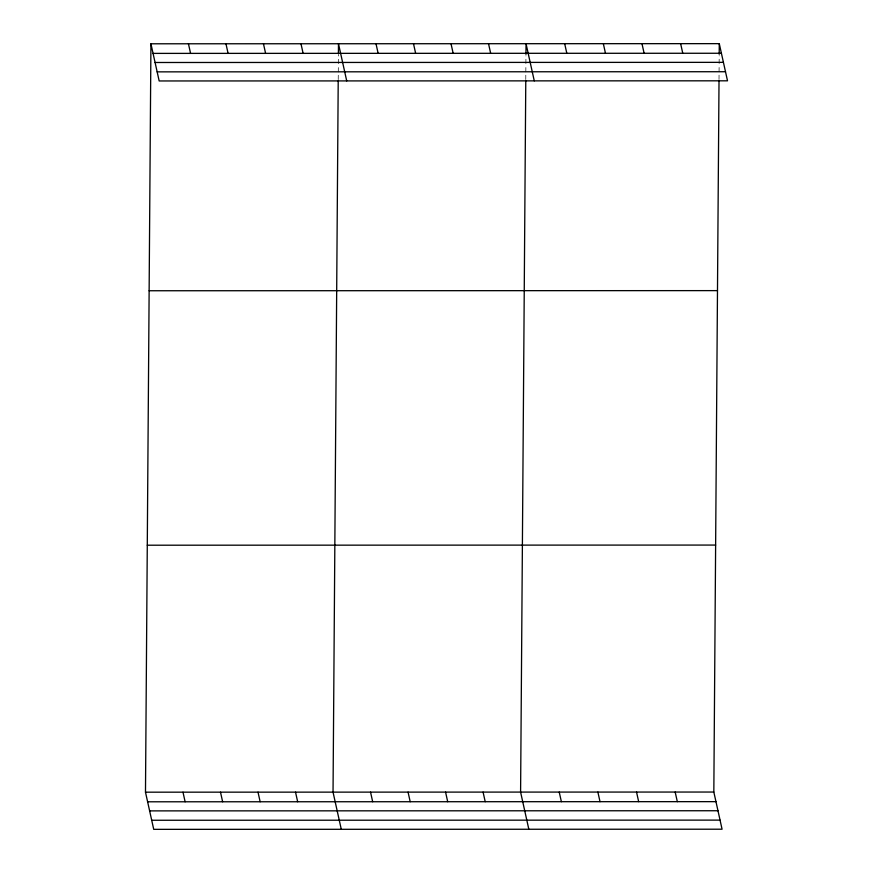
<?xml version="1.0" encoding="UTF-8"?>
<svg xmlns="http://www.w3.org/2000/svg" width="873" height="873" viewBox="0 0 873 873"><rect width="100%" height="100%" fill="white"/><g stroke="black" fill="none" stroke-linecap="round" stroke-linejoin="round"><path stroke-width="0.65" stroke-dasharray="4.37 3.27" d="M338.222 79.596L338.331 64.984M338.342 63.664L338.408 54.366M525.775 79.552L525.884 64.94M525.895 63.609L525.95 55.643M719.014 79.498L719.123 64.897M719.134 63.565L719.188 55.599"/><path stroke-width="1.31" d="M719.014 80.829L713.83 792.04L722.069 829.208L153.724 829.35L145.485 792.182L150.931 43.792L719.276 43.65L727.515 80.818L159.17 80.96L150.931 43.792M338.211 80.916L333.039 792.138L341.278 829.306M338.418 53.035L338.484 43.737L346.723 80.916M525.775 80.873L520.592 792.084L528.831 829.263M525.961 54.322L526.037 43.694L534.276 80.862M719.199 54.268L719.276 43.65M153.059 53.395L721.414 53.264M155.078 62.496L723.422 62.354M157.151 71.859L725.507 71.728M149.13 290.753L717.486 290.622M147.275 545.21L715.631 545.068M145.485 792.182L713.83 792.04M147.613 801.796L715.958 801.654M149.632 810.886L717.977 810.744M151.706 820.26L720.05 820.118M680.634 43.661L682.762 53.275M641.982 43.672L644.11 53.286M603.341 43.683L605.469 53.286M564.689 43.683L566.817 53.297M675.178 792.051L677.317 801.665M488.531 43.705L490.659 53.318M636.537 792.062L638.665 801.676M451.014 43.715L453.152 53.329M597.885 792.073L600.013 801.687M413.507 43.726L415.635 53.34M559.233 792.084L561.372 801.687M376.001 43.737L378.129 53.34M483.075 792.095L485.213 801.709M300.978 43.748L303.106 53.362M445.568 792.106L447.696 801.72M263.46 43.759L265.599 53.373M408.062 792.117L410.19 801.73M225.954 43.77L228.082 53.384M370.545 792.127L372.673 801.741M188.437 43.781L190.576 53.395M295.521 792.138L297.66 801.752M258.015 792.149L260.143 801.763M220.498 792.16L222.637 801.774M182.992 792.171L185.12 801.785"/></g></svg>
